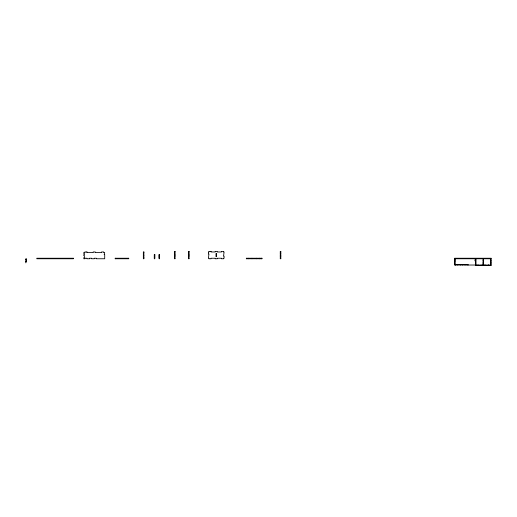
<?xml version="1.0" encoding="UTF-8"?>
<svg xmlns="http://www.w3.org/2000/svg" width="517" height="517" viewBox="0 0 517 517"><rect width="100%" height="100%" fill="white"/><g stroke="black" fill="none" stroke-linecap="round" stroke-linejoin="round"><path stroke-width="0.78" d="M174.494 251.973L175.017 251.973M188.518 251.973L189.041 251.973M280.279 251.973L280.802 251.973M143.351 252.496L143.875 252.496M280.279 253.537L280.802 253.537M174.494 254.06L175.017 254.06M188.518 254.06L189.041 254.06M154.286 255.107L154.809 255.107M159.016 255.107L159.54 255.107M174.494 255.107L175.017 255.107M188.518 255.107L189.041 255.107M280.279 255.424L280.802 255.424M143.351 255.631L143.875 255.631M154.286 256.148L154.809 256.148M159.016 256.148L159.54 256.148M174.494 256.148L175.017 256.148M188.518 256.148L189.041 256.148M280.279 256.671L280.802 256.671M154.286 257.195L154.809 257.195M159.016 257.195L159.54 257.195M143.351 257.718L143.875 257.718M143.351 258.242L143.875 258.242M174.494 258.242L175.017 258.242M188.518 258.242L189.041 258.242M280.279 258.242L280.802 258.242M454.592 258.758L491.15 258.758M25.85 259.282L26.373 259.282M25.85 259.805L26.373 259.805M454.592 259.805L455.115 259.805M475.485 259.805L474.961 259.805L474.961 260.852L475.485 260.852M483.052 260.329L483.576 260.329M454.592 260.852L455.115 260.852M490.627 260.852L491.15 260.852M25.85 261.369L26.373 261.369M25.85 261.893L26.373 261.893L26.373 258.758L25.85 258.758L25.85 262.875M454.592 261.893L455.115 261.893M483.052 262.216L483.576 262.216M490.627 262.94L491.15 262.94M483.052 263.463L483.576 263.463M454.592 263.98L455.115 263.98M454.592 264.504L468.169 264.504L468.169 265.027M491.15 265.027L454.592 265.027L454.592 258.242L491.15 258.242L491.15 265.551L475.485 265.551L475.485 258.758M490.627 258.758L490.627 265.551M488.668 265.027L488.668 265.551M488.539 265.027L488.539 265.551M485.534 265.027L485.534 265.551M484.358 265.027L484.358 265.551M483.576 258.758L483.576 265.551M483.052 258.758L483.052 265.551M482.271 265.027L482.271 265.551M481.094 265.027L481.094 265.551M478.096 265.027L478.096 265.551M477.966 265.027L477.966 265.551M476.008 258.758L476.008 265.551M467.129 264.504L467.129 265.027M465.041 264.504L465.041 265.027M462.431 264.504L462.431 265.027M460.337 264.504L460.337 265.027M457.726 264.504L457.726 265.027M455.639 264.504L455.639 265.027M455.115 258.758L455.115 265.027M261.479 258.242L261.479 258.758M259.521 258.242L259.521 258.758M256.387 258.242L256.387 258.758M251.947 258.242L251.947 258.758M248.813 258.242L248.813 258.758M246.855 258.242L246.855 258.758M115.672 258.242L115.672 258.758M175.017 251.449L174.494 251.449L174.494 258.758L175.017 258.758L175.017 251.449M189.041 251.449L188.518 251.449L188.518 258.758L189.041 258.758L189.041 251.449M211.033 251.449L208.939 251.449L208.939 251.973L208.422 251.973L208.422 254.06L208.939 254.06L208.422 258.242L208.939 258.242L208.939 258.758L211.033 258.758L211.033 258.242L215.208 258.242L215.208 258.758L217.295 258.758L217.295 258.242L221.476 258.242L221.476 258.758L223.564 258.758L223.564 258.242L224.087 258.242L224.087 256.148L223.564 256.148L224.087 251.973L223.564 251.973L223.564 251.449L221.476 251.449L221.476 251.973L217.295 251.973L217.295 251.449L215.208 251.449L215.208 251.973L211.033 251.973L211.033 251.449M280.802 251.449L280.279 251.449L280.279 258.758L280.802 258.758L280.802 251.449M86.953 251.973L84.859 251.973L84.859 252.496L83.819 252.496L83.819 253.537L84.342 253.537L84.342 254.584L83.819 254.584L83.819 255.631L84.342 255.631L84.342 257.718L83.819 257.718L83.819 258.758L84.859 258.758L84.859 258.242L86.953 258.242L86.953 258.758L89.564 258.758L89.564 258.242L91.651 258.242L91.651 258.758L94.262 258.758L94.262 258.242L96.349 258.242L96.349 258.758L104.705 258.758L104.705 254.584L104.182 254.584L104.705 252.496L103.659 252.496L103.659 251.973L101.571 251.973L101.571 252.496L95.302 252.496L95.302 251.973L93.215 251.973L93.215 252.496L86.953 252.496L86.953 251.973M143.875 251.973L143.351 251.973L143.351 258.758L143.875 258.758L143.875 251.973M216.513 253.537L215.99 253.537L215.99 256.671L216.513 256.671L216.513 253.537M154.809 254.584L154.286 254.584L154.286 258.758L154.809 258.758L154.809 254.584M159.54 254.584L159.016 254.584L159.016 258.758L159.54 258.758L159.54 254.584M73.375 258.242L36.817 258.242L36.817 258.758L73.375 258.758L73.375 258.242M128.727 258.242L115.149 258.242L115.149 258.758L128.727 258.758L128.727 258.242M261.996 258.242L246.331 258.242L246.331 258.758L261.996 258.758L261.996 258.242"/></g></svg>
